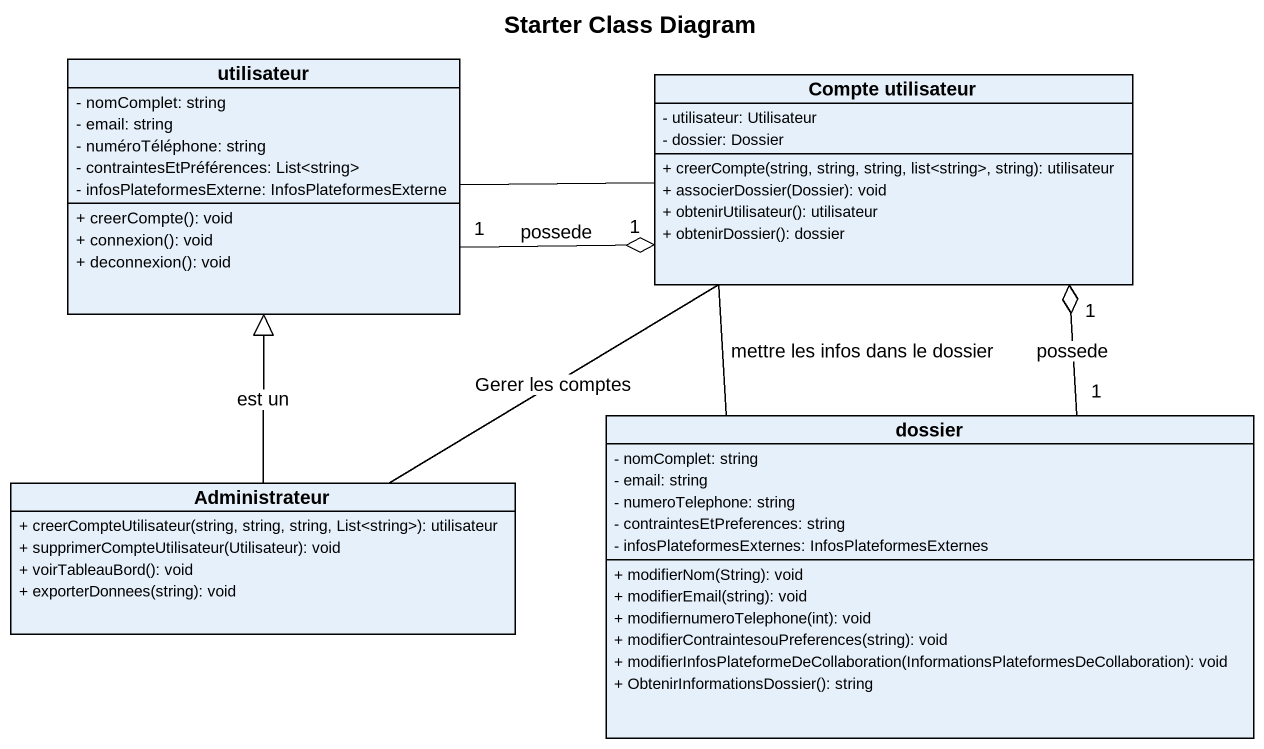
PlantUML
@startuml
title Starter Class Diagram
hide circle
hide empty members
skinparam classAttributeIconSize 0
class utilisateur {
  - nomComplet: string
  - email: string
  - numéroTéléphone: string
  - contraintesEtPréférences: List<string>
  - infosPlateformesExterne: InfosPlateformesExterne
  + creerCompte(): void
  + connexion(): void
  + deconnexion(): void
}
class "Compte utilisateur" as Compte_utilisateur {
  - utilisateur: Utilisateur
  - dossier: Dossier
  + creerCompte(string, string, string, list<string>, string): utilisateur
  + associerDossier(Dossier): void
  + obtenirUtilisateur(): utilisateur
  + obtenirDossier(): dossier
}
class dossier {
  - nomComplet: string
  - email: string
  - numeroTelephone: string
  - contraintesEtPreferences: string
  - infosPlateformesExternes: InfosPlateformesExternes
  + modifierNom(String): void
  + modifierEmail(string): void
  + modifiernumeroTelephone(int): void
  + modifierContraintesouPreferences(string): void
  + modifierInfosPlateformeDeCollaboration(InformationsPlateformesDeCollaboration): void
  + ObtenirInformationsDossier(): string
}
class Administrateur {
  + creerCompteUtilisateur(string, string, string, List<string>): utilisateur
  + supprimerCompteUtilisateur(Utilisateur): void
  + voirTableauBord(): void
  + exporterDonnees(string): void
}
utilisateur "1" -right-o "1" Compte_utilisateur : possede
utilisateur -right- Compte_utilisateur
Compte_utilisateur -- dossier : mettre les infos dans le dossier
dossier "1" -up-o "1" Compte_utilisateur : possede
Administrateur -up-|> utilisateur : est un
Administrateur -up- Compte_utilisateur : Gerer les comptes
@enduml
